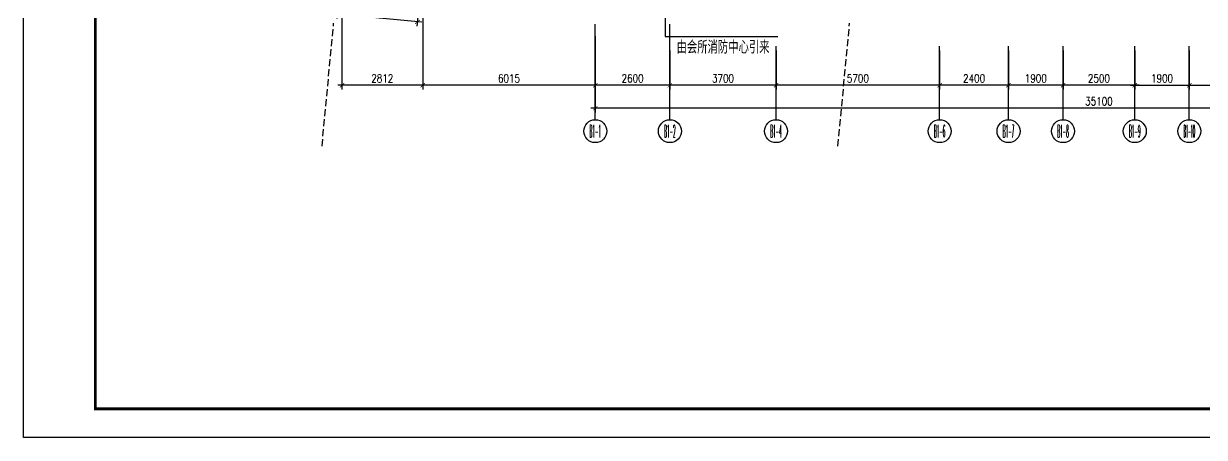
# Model space of a CAD drawing. Extents: x 2942 to 121742, y -69387 to 14613.
# Drawn here: x 2942 to 44088, y -69387 to -54957 of the extents above; entities that cross this region are included whole.
import ezdxf
from ezdxf.enums import TextEntityAlignment as Align

# ---------------------------------------------------------------- set-up
doc = ezdxf.new("R2010")
doc.units = 0
doc.header["$LTSCALE"] = 1000
doc.header["$MEASUREMENT"] = 0
doc.linetypes.add('DASH', pattern=[0.35, 0.25, -0.1])
doc.layers.get('0').update_dxf_attribs({"linetype": 'CONTINUOUS'})
doc.layers.get('DEFPOINTS').update_dxf_attribs({"linetype": 'CONTINUOUS'})
for name, color, linetype in [('1', 4, 'CONTINUOUS'), ('AXIS', 7, 'CONTINUOUS'), ('AXIS_TEXT', 7, 'CONTINUOUS'), ('FRAME', 7, 'CONTINUOUS'), ('WALL', 7, 'CONTINUOUS'), ('WIRE', 1, 'CONTINUOUS'), ('柱', 252, 'CONTINUOUS')]:
    doc.layers.add(name, color=color, linetype=linetype)
doc.styles.add('COMPLEX', font='COMPLEX.shx', dxfattribs={"width": 0.8})
doc.styles.add('DIM_FONT', font='romanc.shx', dxfattribs={"width": 0.8})
doc.styles.add('HZ', font='SIMPLEX.shx', dxfattribs={"width": 0.75, "bigfont": 'hztxt.shx'})
doc.dimstyles.new('S100', dxfattribs={"dimtxt": 280, "dimasz": 150, "dimexe": 150, "dimexo": 150, "dimgap": 100, "dimtad": 1, "dimdec": 0, "dimzin": 0, "dimdsep": 46, "dimtxsty": 'DIM_FONT', "dimblk": '_DIMX', "dimblk1": 'ARCHTICK', "dimblk2": 'ARCHTICK', "dimsah": 1, "dimcen": 0.09, "dimdle": 150, "dimclrt": 7, "dimadec": 0, "dimazin": 0, "dimtfac": 1, "dimtdec": 0, "dimtix": 1, "dimtmove": 2, "dimatfit": 3, "dimldrblk": 'ARCHTICK', "dimfxl": 0, "dimtolj": 1, "dimtzin": 0, "dimarcsym": 0})

# ---------------------------------------------------------------- blocks, each defined once
blk = doc.blocks.new('_ARCHTICK')
at = {"color": 0, "linetype": 'ByBlock', "const_width": 0.15}
blk.add_lwpolyline([(-0.5, -0.5), (0.5, 0.5)], dxfattribs=at)
blk = doc.blocks.new('*D842')
at = {"color": 0, "linetype": 'ByBlock'}
for p, q in [((22863, -60951), (22863, -63111)), ((57963, -60951), (57963, -63111)), ((58113, -62961), (22713, -62961))]:
    blk.add_line(p, q, dxfattribs=at)
at = {"layer": 'DEFPOINTS', "color": 0, "linetype": 'ByBlock'}
for p in [(22863, -60801), (57963, -60801), (22863, -62961)]:
    blk.add_point(p, dxfattribs=at)
at = {"color": 0, "linetype": 'ByBlock', "xscale": 150, "yscale": 150, "zscale": 150, "rotation": 180}
blk.add_blockref('_ARCHTICK', (22863, -62961), dxfattribs=at)
at = {"color": 0, "linetype": 'ByBlock', "xscale": 150, "yscale": 150, "zscale": 150}
blk.add_blockref('_ARCHTICK', (57963, -62961), dxfattribs=at)
at = {"color": 7, "linetype": 'ByBlock', "insert": (40413, -62721), "char_height": 280, "attachment_point": 5, "style": 'DIM_FONT'}
blk.add_mtext('\\A1;35100', dxfattribs=at)
blk = doc.blocks.new('_DIMX')
blk.add_line((-150, 0), (150, 0))
at = {"const_width": 50}
blk.add_lwpolyline([(-70, -70), (70, 70)], dxfattribs=at)
blk = doc.blocks.new('*D843')
at = {"color": 0, "linetype": 'ByBlock'}
for p, q in [((29163, -60951), (29163, -62311)), ((34863, -60951), (34863, -62311)), ((35013, -62161), (29013, -62161))]:
    blk.add_line(p, q, dxfattribs=at)
at = {"layer": 'DEFPOINTS', "color": 0, "linetype": 'ByBlock'}
for p in [(29163, -60801), (34863, -60801), (29163, -62161)]:
    blk.add_point(p, dxfattribs=at)
at = {"color": 0, "linetype": 'ByBlock', "xscale": 150, "yscale": 150, "zscale": 150, "rotation": 180}
blk.add_blockref('_ARCHTICK', (29163, -62161), dxfattribs=at)
at = {"color": 0, "linetype": 'ByBlock', "xscale": 150, "yscale": 150, "zscale": 150}
blk.add_blockref('_ARCHTICK', (34863, -62161), dxfattribs=at)
at = {"color": 7, "linetype": 'ByBlock', "insert": (32013, -61921), "char_height": 280, "attachment_point": 5, "style": 'DIM_FONT'}
blk.add_mtext('\\A1;5700', dxfattribs=at)
blk = doc.blocks.new('*D845')
at = {"color": 0, "linetype": 'ByBlock'}
for p, q in [((22863, -60951), (22863, -62311)), ((25463, -60951), (25463, -62311)), ((25613, -62161), (22713, -62161))]:
    blk.add_line(p, q, dxfattribs=at)
at = {"layer": 'DEFPOINTS', "color": 0, "linetype": 'ByBlock'}
for p in [(22863, -60801), (25463, -60801), (22863, -62161)]:
    blk.add_point(p, dxfattribs=at)
at = {"color": 0, "linetype": 'ByBlock', "xscale": 150, "yscale": 150, "zscale": 150, "rotation": 180}
blk.add_blockref('_ARCHTICK', (22863, -62161), dxfattribs=at)
at = {"color": 0, "linetype": 'ByBlock', "xscale": 150, "yscale": 150, "zscale": 150}
blk.add_blockref('_ARCHTICK', (25463, -62161), dxfattribs=at)
at = {"color": 7, "linetype": 'ByBlock', "insert": (24163, -61921), "char_height": 280, "attachment_point": 5, "style": 'DIM_FONT'}
blk.add_mtext('\\A1;2600', dxfattribs=at)
blk = doc.blocks.new('*D846')
at = {"color": 0, "linetype": 'ByBlock'}
for p, q in [((25463, -60951), (25463, -62311)), ((29163, -60951), (29163, -62311)), ((29313, -62161), (25313, -62161))]:
    blk.add_line(p, q, dxfattribs=at)
at = {"layer": 'DEFPOINTS', "color": 0, "linetype": 'ByBlock'}
for p in [(25463, -60801), (29163, -60801), (25463, -62161)]:
    blk.add_point(p, dxfattribs=at)
at = {"color": 0, "linetype": 'ByBlock', "xscale": 150, "yscale": 150, "zscale": 150, "rotation": 180}
blk.add_blockref('_ARCHTICK', (25463, -62161), dxfattribs=at)
at = {"color": 0, "linetype": 'ByBlock', "xscale": 150, "yscale": 150, "zscale": 150}
blk.add_blockref('_ARCHTICK', (29163, -62161), dxfattribs=at)
at = {"color": 7, "linetype": 'ByBlock', "insert": (27313, -61921), "char_height": 280, "attachment_point": 5, "style": 'DIM_FONT'}
blk.add_mtext('\\A1;3700', dxfattribs=at)
blk = doc.blocks.new('_AXISO')
blk.add_circle((0, 0), 0.5)
at = {"layer": 'AXIS_TEXT', "style": 'COMPLEX', "width": 1.041667}
blk.add_attdef('A', text='', height=0.56, dxfattribs=at).set_placement((-0.25, -0.28), (0.25, -0.28), align=Align.FIT)
blk = doc.blocks.new('*D847')
at = {"color": 0, "linetype": 'ByBlock'}
for p, q in [((37263, -60951), (37263, -62311)), ((39163, -60951), (39163, -62311)), ((39313, -62161), (37113, -62161))]:
    blk.add_line(p, q, dxfattribs=at)
at = {"layer": 'DEFPOINTS', "color": 0, "linetype": 'ByBlock'}
for p in [(37263, -60801), (39163, -60801), (37263, -62161)]:
    blk.add_point(p, dxfattribs=at)
at = {"color": 0, "linetype": 'ByBlock', "xscale": 150, "yscale": 150, "zscale": 150, "rotation": 180}
blk.add_blockref('_ARCHTICK', (37263, -62161), dxfattribs=at)
at = {"color": 0, "linetype": 'ByBlock', "xscale": 150, "yscale": 150, "zscale": 150}
blk.add_blockref('_ARCHTICK', (39163, -62161), dxfattribs=at)
at = {"color": 7, "linetype": 'ByBlock', "insert": (38213, -61921), "char_height": 280, "attachment_point": 5, "style": 'DIM_FONT'}
blk.add_mtext('\\A1;1900', dxfattribs=at)
blk = doc.blocks.new('*D856')
at = {"color": 0, "linetype": 'ByBlock'}
for p, q in [((39163, -60951), (39163, -62311)), ((41663, -60951), (41663, -62311)), ((41813, -62161), (39013, -62161))]:
    blk.add_line(p, q, dxfattribs=at)
at = {"layer": 'DEFPOINTS', "color": 0, "linetype": 'ByBlock'}
for p in [(39163, -60801), (41663, -60801), (39163, -62161)]:
    blk.add_point(p, dxfattribs=at)
at = {"color": 0, "linetype": 'ByBlock', "xscale": 150, "yscale": 150, "zscale": 150, "rotation": 180}
blk.add_blockref('_ARCHTICK', (39163, -62161), dxfattribs=at)
at = {"color": 0, "linetype": 'ByBlock', "xscale": 150, "yscale": 150, "zscale": 150}
blk.add_blockref('_ARCHTICK', (41663, -62161), dxfattribs=at)
at = {"color": 7, "linetype": 'ByBlock', "insert": (40413, -61921), "char_height": 280, "attachment_point": 5, "style": 'DIM_FONT'}
blk.add_mtext('\\A1;2500', dxfattribs=at)
blk = doc.blocks.new('*D857')
at = {"color": 0, "linetype": 'ByBlock'}
for p, q in [((34863, -60951), (34863, -62311)), ((37263, -60951), (37263, -62311)), ((37413, -62161), (34713, -62161))]:
    blk.add_line(p, q, dxfattribs=at)
at = {"layer": 'DEFPOINTS', "color": 0, "linetype": 'ByBlock'}
for p in [(34863, -60801), (37263, -60801), (34863, -62161)]:
    blk.add_point(p, dxfattribs=at)
at = {"color": 0, "linetype": 'ByBlock', "xscale": 150, "yscale": 150, "zscale": 150, "rotation": 180}
blk.add_blockref('_ARCHTICK', (34863, -62161), dxfattribs=at)
at = {"color": 0, "linetype": 'ByBlock', "xscale": 150, "yscale": 150, "zscale": 150}
blk.add_blockref('_ARCHTICK', (37263, -62161), dxfattribs=at)
at = {"color": 7, "linetype": 'ByBlock', "insert": (36063, -61921), "char_height": 280, "attachment_point": 5, "style": 'DIM_FONT'}
blk.add_mtext('\\A1;2400', dxfattribs=at)
blk = doc.blocks.new('*D874')
at = {"color": 0, "linetype": 'ByBlock'}
for p, q in [((16848, -60445), (16848, -62311)), ((22863, -60445), (22863, -62311)), ((23013, -62161), (16698, -62161))]:
    blk.add_line(p, q, dxfattribs=at)
at = {"layer": 'DEFPOINTS', "color": 0, "linetype": 'ByBlock'}
for p in [(16848, -60295), (22863, -60295), (16848, -62161)]:
    blk.add_point(p, dxfattribs=at)
at = {"color": 0, "linetype": 'ByBlock', "xscale": 150, "yscale": 150, "zscale": 150, "rotation": 180}
blk.add_blockref('_ARCHTICK', (16848, -62161), dxfattribs=at)
at = {"color": 0, "linetype": 'ByBlock', "xscale": 150, "yscale": 150, "zscale": 150}
blk.add_blockref('_ARCHTICK', (22863, -62161), dxfattribs=at)
at = {"color": 7, "linetype": 'ByBlock', "insert": (19856, -61921), "char_height": 280, "attachment_point": 5, "style": 'DIM_FONT'}
blk.add_mtext('\\A1;6015', dxfattribs=at)
blk = doc.blocks.new('*D875')
at = {"color": 0, "linetype": 'ByBlock'}
for p, q in [((14036, -58146), (14036, -62311)), ((16848, -58150), (16848, -62311)), ((16998, -62161), (13886, -62161))]:
    blk.add_line(p, q, dxfattribs=at)
at = {"layer": 'DEFPOINTS', "color": 0, "linetype": 'ByBlock'}
for p in [(14036, -57996), (16848, -58000), (14036, -62161)]:
    blk.add_point(p, dxfattribs=at)
at = {"color": 0, "linetype": 'ByBlock', "xscale": 150, "yscale": 150, "zscale": 150, "rotation": 180}
blk.add_blockref('_ARCHTICK', (14036, -62161), dxfattribs=at)
at = {"color": 0, "linetype": 'ByBlock', "xscale": 150, "yscale": 150, "zscale": 150}
blk.add_blockref('_ARCHTICK', (16848, -62161), dxfattribs=at)
at = {"color": 7, "linetype": 'ByBlock', "insert": (15442, -61921), "char_height": 280, "attachment_point": 5, "style": 'DIM_FONT'}
blk.add_mtext('\\A1;2812', dxfattribs=at)
blk = doc.blocks.new('*D876')
at = {"color": 0, "linetype": 'ByBlock'}
for p, q in [((13999, -58382), (13862, -59838)), ((16787, -58645), (16649, -60101)), ((16813, -59966), (13726, -59674))]:
    blk.add_line(p, q, dxfattribs=at)
at = {"layer": 'DEFPOINTS', "color": 0, "linetype": 'ByBlock'}
for p in [(14013, -58233), (16801, -58496), (13876, -59688)]:
    blk.add_point(p, dxfattribs=at)
at = {"color": 0, "linetype": 'ByBlock', "xscale": 150, "yscale": 150, "zscale": 150}
for p, rotation in [((13876, -59688), 174.6054254804481), ((16663, -59952), 354.6054254804481)]:
    blk.add_blockref('_ARCHTICK', p, dxfattribs=dict(at, rotation=rotation))
at = {"color": 7, "linetype": 'ByBlock', "insert": (15292, -59581), "char_height": 280, "attachment_point": 5, "rotation": 354.6054, "style": 'DIM_FONT'}
blk.add_mtext('\\A1;2800', dxfattribs=at)
blk = doc.blocks.new('*D886')
at = {"color": 0, "linetype": 'ByBlock'}
for p, q in [((41663, -60951), (41663, -62311)), ((43563, -60951), (43563, -62311)), ((41513, -62161), (43713, -62161))]:
    blk.add_line(p, q, dxfattribs=at)
at = {"layer": 'DEFPOINTS', "color": 0, "linetype": 'ByBlock'}
for p in [(41663, -60801), (43563, -60801), (43563, -62161)]:
    blk.add_point(p, dxfattribs=at)
at = {"color": 0, "linetype": 'ByBlock', "xscale": 150, "yscale": 150, "zscale": 150, "rotation": 180}
blk.add_blockref('_ARCHTICK', (41663, -62161), dxfattribs=at)
at = {"color": 0, "linetype": 'ByBlock', "xscale": 150, "yscale": 150, "zscale": 150}
blk.add_blockref('_ARCHTICK', (43563, -62161), dxfattribs=at)
at = {"color": 7, "linetype": 'ByBlock', "insert": (42613, -61921), "char_height": 280, "attachment_point": 5, "style": 'DIM_FONT'}
blk.add_mtext('\\A1;1900', dxfattribs=at)
blk = doc.blocks.new('*D887')
at = {"color": 0, "linetype": 'ByBlock'}
for p, q in [((43563, -60951), (43563, -62311)), ((45963, -60951), (45963, -62311)), ((43413, -62161), (46113, -62161))]:
    blk.add_line(p, q, dxfattribs=at)
at = {"layer": 'DEFPOINTS', "color": 0, "linetype": 'ByBlock'}
for p in [(43563, -60801), (45963, -60801), (45963, -62161)]:
    blk.add_point(p, dxfattribs=at)
at = {"color": 0, "linetype": 'ByBlock', "xscale": 150, "yscale": 150, "zscale": 150, "rotation": 180}
blk.add_blockref('_ARCHTICK', (43563, -62161), dxfattribs=at)
at = {"color": 0, "linetype": 'ByBlock', "xscale": 150, "yscale": 150, "zscale": 150}
blk.add_blockref('_ARCHTICK', (45963, -62161), dxfattribs=at)
at = {"color": 7, "linetype": 'ByBlock', "insert": (44763, -61921), "char_height": 280, "attachment_point": 5, "style": 'DIM_FONT'}
blk.add_mtext('\\A1;2400', dxfattribs=at)

msp = doc.modelspace()

# ---------------------------------------------------------------- hatches: boundary and pattern name
at = {"layer": '柱'}
h = msp.add_hatch(color=252, dxfattribs=at)
h.paths.add_polyline_path([(38863.3, -39242.3), (39163.3, -39242.3), (39163.3, -40242.3), (37863.3, -40242.3), (37863.3, -39942.3), (38863.3, -39942.3)])
h.paths.add_polyline_path([(23363.3, -33642.3), (22863.3, -33642.3), (22863.3, -36642.3), (23163.3, -36642.3), (23163.3, -33942.3), (23363.3, -33942.3)])
h.paths.add_polyline_path([(22863.3, -41242.3), (23163.3, -41242.3), (23163.3, -42742.3), (23363.3, -42742.3), (23363.3, -43042.3), (22863.3, -43042.3)])
h.paths.add_polyline_path([(29463.3, -46242.3), (29963.3, -46242.3), (29963.3, -48232.3), (29663.3, -48232.3), (29663.3, -46542.3), (29463.3, -46542.3)])
h.paths.add_polyline_path([(25463.3, -50942.3), (25763.3, -50942.3), (25763.3, -52642.3), (26113.3, -52642.3), (26113.3, -52942.3), (25463.3, -52942.3)])
h.paths.add_polyline_path([(25963.3, -47442.3), (25463.3, -47442.3), (25463.3, -49042.3), (25763.3, -49042.3), (25763.3, -47742.3), (25963.3, -47742.3)])
h.paths.add_polyline_path([(28663.3, -52642.3), (28663.3, -52942.3), (30063.3, -52942.3), (30063.3, -52642.3), (29463.3, -52642.3), (29463.3, -51942.3), (29163.3, -51942.3), (29163.3, -52642.3)])
h.paths.add_polyline_path([(34563.3, -51842.3), (34863.3, -51842.3), (34863.3, -53442.3), (34563.3, -53442.3)])
h.paths.add_polyline_path([(26563.3, -40492.3), (27263.3, -40492.3), (27263.3, -39792.3), (26563.3, -39792.3)])
h.paths.add_polyline_path([(26563.3, -43292.3), (27263.3, -43292.3), (27263.3, -42592.3), (26563.3, -42592.3)])
h.paths.add_polyline_path([(26263.3, -33642.3), (27063.3, -33642.3), (27063.3, -34942.3), (27063.3, -35142.3), (26763.3, -35142.3), (26763.3, -33942.3), (26263.3, -33942.3)])
h.paths.add_polyline_path([(34863.3, -46242.3), (34863.3, -46542.3), (32863.3, -46542.3), (32863.3, -46242.3)])
h.paths.add_polyline_path([(32363.3, -43292.3), (33063.3, -43292.3), (33063.3, -42592.3), (32363.3, -42592.3)])
h.paths.add_polyline_path([(32363.3, -40492.3), (33063.3, -40492.3), (33063.3, -39792.3), (32363.3, -39792.3)])
h.paths.add_polyline_path([(37963.3, -44642.3), (37963.3, -44342.3), (37163.3, -44342.3), (37163.3, -46942.3), (38063.3, -46942.3), (38063.3, -46642.3), (37463.3, -46642.3), (37463.3, -44642.3)])
h.paths.add_polyline_path([(37463.3, -44642.3), (37463.3, -46642.3)], flags=16)
h.paths.add_polyline_path([(32663.3, -36242.3), (32963.3, -36242.3), (32963.3, -33642.3), (32663.3, -33642.3)])
h.paths.add_polyline_path([(54563.3, -33642.3), (53763.3, -33642.3), (53763.3, -34942.3), (53763.3, -35142.3), (54063.3, -35142.3), (54063.3, -33942.3), (54563.3, -33942.3)])
h.paths.add_polyline_path([(54263.3, -40492.3), (53563.3, -40492.3), (53563.3, -39792.3), (54263.3, -39792.3)])
h.paths.add_polyline_path([(54263.3, -43292.3), (53563.3, -43292.3), (53563.3, -42592.3), (54263.3, -42592.3)])
h.paths.add_polyline_path([(51363.3, -46242.3), (50863.3, -46242.3), (50863.3, -48232.3), (51163.3, -48232.3), (51163.3, -46542.3), (51363.3, -46542.3)])
h.paths.add_polyline_path([(46263.3, -51842.3), (45963.3, -51842.3), (45963.3, -53442.3), (46263.3, -53442.3)])
h.paths.add_polyline_path([(41963.3, -51442.3), (41663.3, -51442.3), (41663.3, -53442.3), (41963.3, -53442.3)])
h.paths.add_polyline_path([(38863.3, -51442.3), (39163.3, -51442.3), (39163.3, -53442.3), (38863.3, -53442.3)])
h.paths.add_polyline_path([(52163.3, -52642.3), (52163.3, -52942.3), (50763.3, -52942.3), (50763.3, -52642.3), (51363.3, -52642.3), (51363.3, -51942.3), (51663.3, -51942.3), (51663.3, -52642.3)])
h.paths.add_polyline_path([(45963.3, -46242.3), (45963.3, -46542.3), (47963.3, -46542.3), (47963.3, -46242.3)])
h.paths.add_polyline_path([(41963.3, -39242.3), (41663.3, -39242.3), (41663.3, -40242.3), (42963.3, -40242.3), (42963.3, -39942.3), (41963.3, -39942.3)])
h.paths.add_polyline_path([(39063.3, -44642.3), (39063.3, -44342.3), (39863.3, -44342.3), (39863.3, -46942.3), (38963.3, -46942.3), (38963.3, -46642.3), (39563.3, -46642.3), (39563.3, -44642.3)])
h.paths.add_polyline_path([(41763.3, -44642.3), (41763.3, -44342.3), (40963.3, -44342.3), (40963.3, -46942.3), (41863.3, -46942.3), (41863.3, -46642.3), (41263.3, -46642.3), (41263.3, -44642.3)])
h.paths.add_polyline_path([(43363.3, -44642.3), (43363.3, -46642.3)], flags=16)
h.paths.add_polyline_path([(42863.3, -44642.3), (42863.3, -44342.3), (43663.3, -44342.3), (43663.3, -46942.3), (42763.3, -46942.3), (42763.3, -46642.3), (43363.3, -46642.3), (43363.3, -44642.3)])
h.paths.add_polyline_path([(38863.3, -35642.3), (39163.3, -35642.3), (39163.3, -33642.3), (38863.3, -33642.3)])
h.paths.add_polyline_path([(41963.3, -35642.3), (41663.3, -35642.3), (41663.3, -33642.3), (41963.3, -33642.3)])
h.paths.add_polyline_path([(48463.3, -43292.3), (47763.3, -43292.3), (47763.3, -42592.3), (48463.3, -42592.3)])
h.paths.add_polyline_path([(48463.3, -40492.3), (47763.3, -40492.3), (47763.3, -39792.3), (48463.3, -39792.3)])
h.paths.add_polyline_path([(48163.3, -36242.3), (47863.3, -36242.3), (47863.3, -33642.3), (48163.3, -33642.3)])
h.paths.add_polyline_path([(55363.3, -50942.3), (55063.3, -50942.3), (55063.3, -52642.3), (54713.3, -52642.3), (54713.3, -52942.3), (55363.3, -52942.3)])
h.paths.add_polyline_path([(54863.3, -47442.3), (55363.3, -47442.3), (55363.3, -49042.3), (55063.3, -49042.3), (55063.3, -47742.3), (54863.3, -47742.3)])
h.paths.add_polyline_path([(57463.3, -33642.3), (57963.3, -33642.3), (57963.3, -36642.3), (57663.3, -36642.3), (57663.3, -33942.3), (57463.3, -33942.3)])
h.paths.add_polyline_path([(57963.3, -41242.3), (57663.3, -41242.3), (57663.3, -42742.3), (57463.3, -42742.3), (57463.3, -43042.3), (57963.3, -43042.3)])
edge = h.paths.add_edge_path()
edge.add_line((20397.6, -33642.3), (58994.1, -33642.3))
edge = h.paths.add_edge_path()
edge.add_line((57963.3, -55747.2), (57963.3, -29451.3))

# ---------------------------------------------------------------- linework, layer by layer
at = {"layer": 'AXIS'}
for p, q in [((22863.3, -58307.9), (22863.3, -54971.6)), ((25463.3, -58307.9), (25463.3, -54971.6)), ((29163.3, -58307.9), (29163.3, -55747.2)), ((34863.3, -58307.9), (34863.3, -55747.2)), ((37263.3, -58307.9), (37263.3, -55747.2)), ((39163.3, -58307.9), (39163.3, -55747.2)), ((41663.3, -58307.9), (41663.3, -55747.2)), ((43563.3, -58307.9), (43563.3, -55747.2))]:
    msp.add_line(p, q, dxfattribs=at)
at = {"layer": 'FRAME', "color": 7, "linetype": 'ByBlock'}
msp.add_lwpolyline([(121742.1, -69387), (2942.1, -69387), (2942.1, 14613), (121742.1, 14613)], close=True, dxfattribs=at)
at = {"layer": 'FRAME', "color": 7, "linetype": 'ByBlock', "const_width": 100}
msp.add_lwpolyline([(120742.1, 13612.6), (5442.1, 13612.6), (5442.1, -68387.5), (120742.1, -68387.5)], close=True, dxfattribs=at)
at = {"layer": 'WALL', "linetype": 'DASH'}
for p, q in [((13341.3, -59230.5), (13746.3, -54942.3)), ((31319.5, -59230.5), (31724.5, -54942.3))]:
    msp.add_line(p, q, dxfattribs=at)
at = {"layer": 'WIRE'}
for p, q in [((25298.7, -52537.5), (25298.7, -55407.3)), ((25298.7, -55407.3), (29224.9, -55407.3))]:
    msp.add_line(p, q, dxfattribs=at)

# ---------------------------------------------------------------- block references
at = {"layer": 'AXIS'}
ref = msp.add_blockref('_AXISO', (22863.3, -58707.9), dxfattribs=dict(at, xscale=799.9992, yscale=799.9992, zscale=799.9992))
ref.add_attrib('A', 'B1-1', dxfattribs={"layer": 'AXIS_TEXT', "height": 448, "style": 'COMPLEX', "width": 0.260417}).set_placement((22663.3, -58931.9), (23063.3, -58931.9), align=Align.FIT)
ref = msp.add_blockref('_AXISO', (25463.3, -58707.9), dxfattribs=dict(at, xscale=799.9992, yscale=799.9992, zscale=799.9992))
ref.add_attrib('A', 'B1-2', dxfattribs={"layer": 'AXIS_TEXT', "height": 448, "style": 'COMPLEX', "width": 0.243506}).set_placement((25263.3, -58931.9), (25663.3, -58931.9), align=Align.FIT)
ref = msp.add_blockref('_AXISO', (29163.3, -58707.9), dxfattribs=dict(at, xscale=799.9992, yscale=799.9992, zscale=799.9992))
ref.add_attrib('A', 'B1-4', dxfattribs={"layer": 'AXIS_TEXT', "height": 448, "style": 'COMPLEX', "width": 0.237342}).set_placement((28963.3, -58931.9), (29363.3, -58931.9), align=Align.FIT)
ref = msp.add_blockref('_AXISO', (34863.3, -58707.9), dxfattribs=dict(at, xscale=799.9992, yscale=799.9992, zscale=799.9992))
ref.add_attrib('A', 'B1-6', dxfattribs={"layer": 'AXIS_TEXT', "height": 448, "style": 'COMPLEX', "width": 0.243506}).set_placement((34663.3, -58931.9), (35063.3, -58931.9), align=Align.FIT)
ref = msp.add_blockref('_AXISO', (37263.3, -58707.9), dxfattribs=dict(at, xscale=799.9992, yscale=799.9992, zscale=799.9992))
ref.add_attrib('A', 'B1-7', dxfattribs={"layer": 'AXIS_TEXT', "height": 448, "style": 'COMPLEX', "width": 0.243506}).set_placement((37063.3, -58931.9), (37463.3, -58931.9), align=Align.FIT)
ref = msp.add_blockref('_AXISO', (39163.3, -58707.9), dxfattribs=dict(at, xscale=799.9992, yscale=799.9992, zscale=799.9992))
ref.add_attrib('A', 'B1-8', dxfattribs={"layer": 'AXIS_TEXT', "height": 448, "style": 'COMPLEX', "width": 0.243506}).set_placement((38963.3, -58931.9), (39363.3, -58931.9), align=Align.FIT)
ref = msp.add_blockref('_AXISO', (41663.3, -58707.9), dxfattribs=dict(at, xscale=799.9992, yscale=799.9992, zscale=799.9992))
ref.add_attrib('A', 'B1-9', dxfattribs={"layer": 'AXIS_TEXT', "height": 448, "style": 'COMPLEX', "width": 0.243506}).set_placement((41463.3, -58931.9), (41863.3, -58931.9), align=Align.FIT)
ref = msp.add_blockref('_AXISO', (43563.3, -58707.9), dxfattribs=dict(at, xscale=799.9992, yscale=799.9992, zscale=799.9992))
ref.add_attrib('A', 'B1-10', dxfattribs={"layer": 'AXIS_TEXT', "height": 448, "style": 'COMPLEX', "width": 0.203804}).set_placement((43363.3, -58931.9), (43763.3, -58931.9), align=Align.FIT)

# ---------------------------------------------------------------- texts
at = {"layer": '1', "color": 4, "style": 'HZ', "width": 0.8}
msp.add_text('由会所消防中心引来', height=450, dxfattribs=at).set_placement((25695.8, -56003.4))

# ---------------------------------------------------------------- dimensions: what is measured, and where the dimension line sits
at = {"layer": 'AXIS'}
for base, p1, p2, picture, middle in [((14035.6, -57107.9), (16847.6, -52946.8), (14035.6, -52942.3), '*D875', (15441.6, -56867.9)), ((16848, -57107.9), (22863.3, -55240.9), (16848, -55240.9), '*D874', (19855.7, -56867.9)), ((22863.3, -57107.9), (25463.3, -55747.2), (22863.3, -55747.2), '*D845', (24163.3, -56867.9)), ((25463.3, -57107.9), (29163.3, -55747.2), (25463.3, -55747.2), '*D846', (27313.3, -56867.9)), ((29163.3, -57107.9), (34863.3, -55747.2), (29163.3, -55747.2), '*D843', (32013.3, -56867.9)), ((34863.3, -57107.9), (37263.3, -55747.2), (34863.3, -55747.2), '*D857', (36063.3, -56867.9)), ((37263.3, -57107.9), (39163.3, -55747.2), (37263.3, -55747.2), '*D847', (38213.3, -56867.9)), ((39163.3, -57107.9), (41663.3, -55747.2), (39163.3, -55747.2), '*D856', (40413.3, -56867.9)), ((43563.3, -57107.9), (41663.3, -55747.2), (43563.3, -55747.2), '*D886', (42613.3, -56867.9)), ((45963.3, -57107.9), (43563.3, -55747.2), (45963.3, -55747.2), '*D887', (44763.3, -56867.9))]:
    dim = msp.add_linear_dim(base=base, p1=p1, p2=p2, dimstyle='S100', dxfattribs=at)
    dim.commit()
    dim.dimension.update_dxf_attribs({"geometry": picture, "text_midpoint": middle, "insert": (0, 5053.6)})
for p1, p2, distance, picture, middle in [((16800.8, -53442.3), (14013.2, -53179.1), 1462.2, '*D876', (15292.1, -54527.5)), ((57963.3, -55747.2), (22863.3, -55747.2), 2160.7, '*D842', (40413.3, -57667.9))]:
    dim = msp.add_aligned_dim(p1=p1, p2=p2, distance=distance, dimstyle='S100', dxfattribs=at)
    dim.commit()
    dim.dimension.update_dxf_attribs({"geometry": picture, "text_midpoint": middle, "insert": (0, 5053.6)})

doc.saveas('drawing.dxf')
